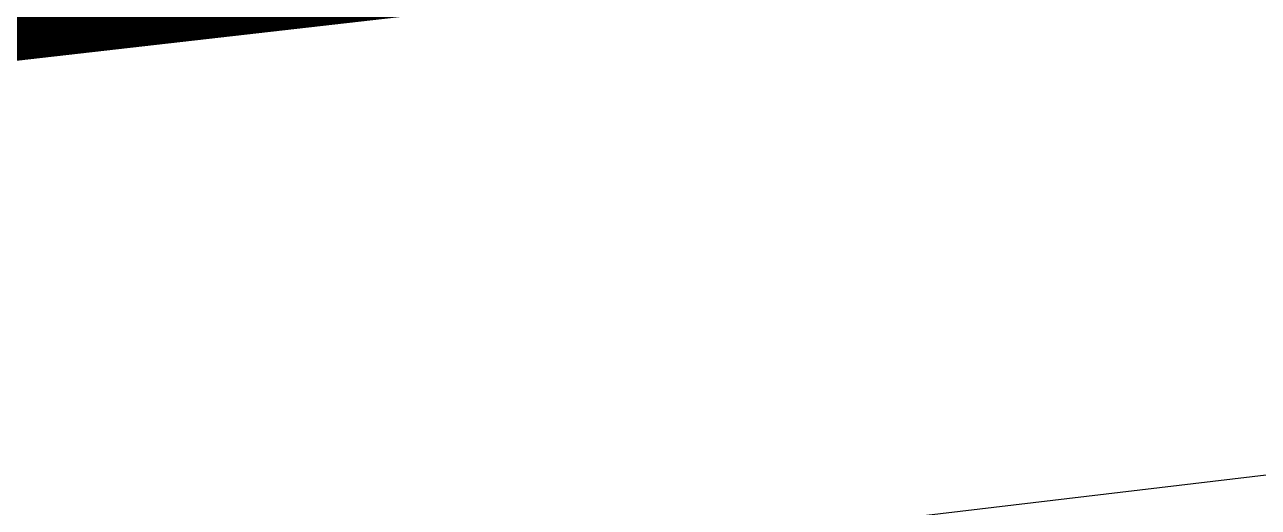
# Model space of a CAD drawing. Extents: x -809667 to 586099, y 3084146 to 3634412.
# Drawn here: x 381214.81 to 381235.41, y 3086078.91 to 3086086.96 of the extents above; entities that cross this region are included whole.
import ezdxf

# ---------------------------------------------------------------- set-up
doc = ezdxf.new("R2010")
doc.units = 0
doc.header["$LTSCALE"] = 0.5
doc.layers.add('文字', color=7, linetype='CONTINUOUS')

# ---------------------------------------------------------------- blocks, each defined once
blk = doc.blocks.new('23424')
at = {"layer": '文字', "color": 8, "linetype": 'Continuous'}
blk.add_line((381954.604, 3087604.006, -859.056), (382090.15, 3087620.08, -859.056), dxfattribs=at)
at = {"layer": '文字', "color": 8, "linetype": 'Continuous', "flags": 128}
for points, const_width in [([(381912.248, 3087729.697), (381918.707, 3087733.797), (382022.971, 3087808.807), (382085.251, 3087680.655), (382122.979, 3087633.36), (381994.673, 3087618.736), (381946.121, 3087613.203), (381925.771, 3087600.48), (381864.955, 3087697.754), (381885.305, 3087710.477), (381885.305, 3087710.477), (381885.305, 3087710.477), (381912.248, 3087729.697)], 0.5), ([(381946.121, 3087613.203), (381994.673, 3087618.736), (382122.979, 3087633.36), (382085.357, 3087680.522), (382079.341, 3087692.816), (382078.756, 3087691.314), (382079.068, 3087689.497), (382078.011, 3087686.364), (382075.533, 3087683.035), (382011.093, 3087637.014), (382008.188, 3087643.04), (381997.553, 3087635.653), (381988.443, 3087636.172), (381958.673, 3087631.192)], 1.5)]:
    blk.add_lwpolyline(points, dxfattribs=dict(at, const_width=const_width))

msp = doc.modelspace()

# ---------------------------------------------------------------- block references
at = {"layer": '文字', "color": 8, "linetype": 'Continuous'}
msp.add_blockref('23424', (-745.658, -1527.708), dxfattribs=at)

doc.saveas('drawing.dxf')
